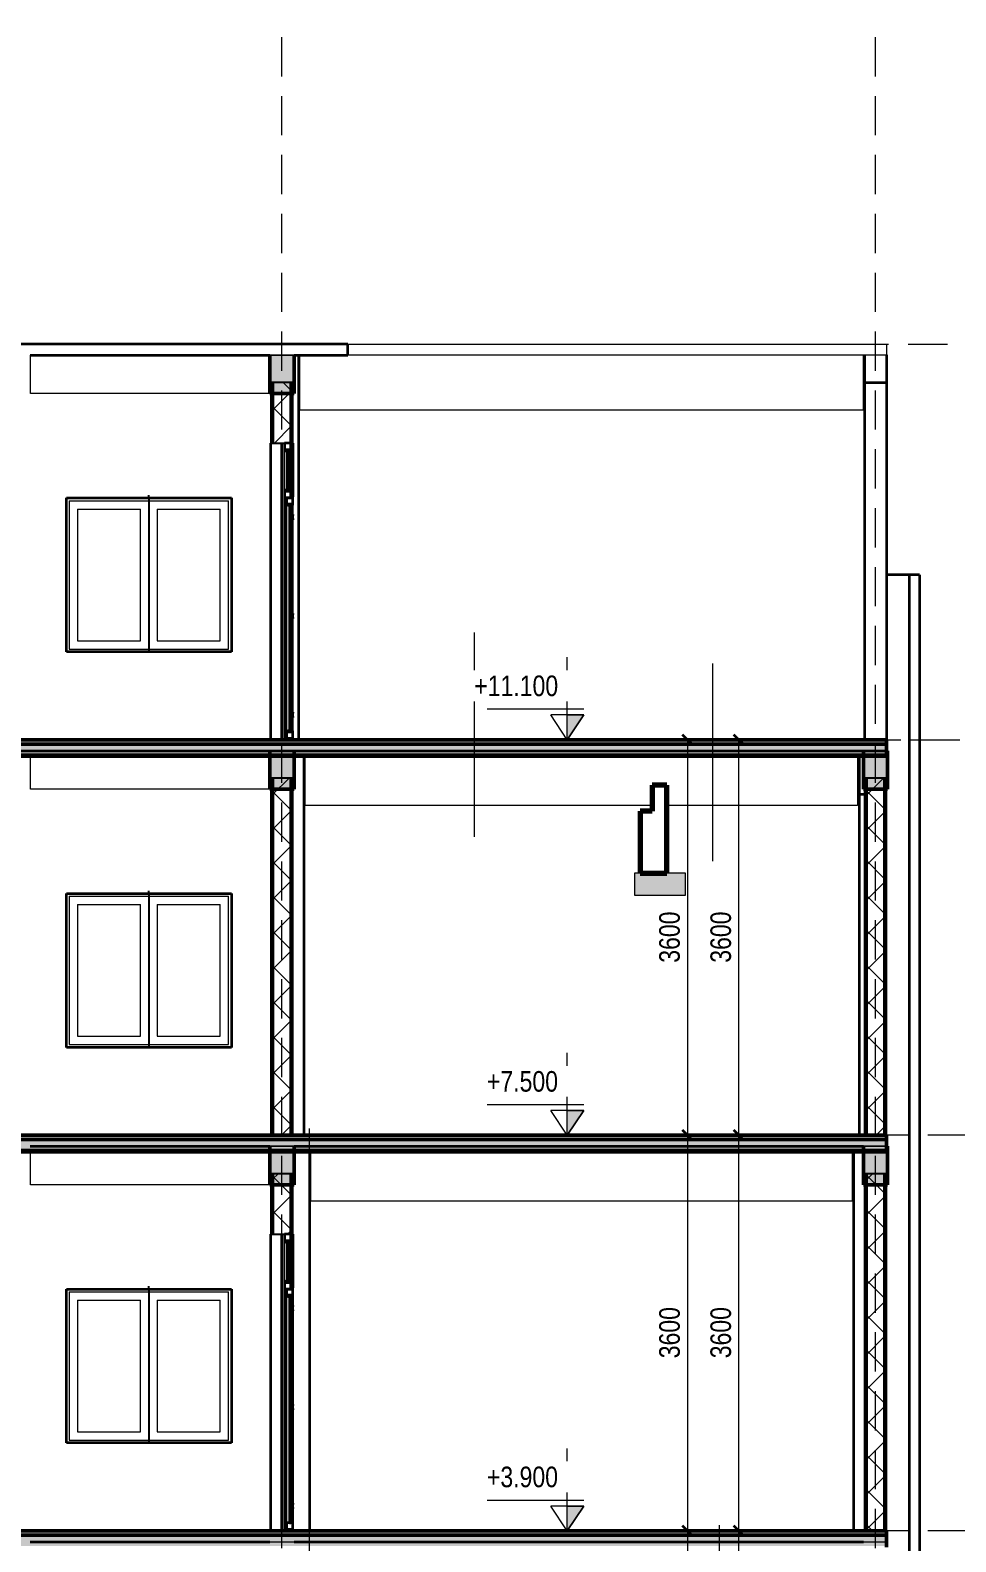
# Model space of a CAD drawing. Header units: millimetres. Extents: x -16132 to 16883, y -3748 to 17557.
# Drawn here: x -7690 to 730, y 3800 to 17557 of the extents above; entities that cross this region are included whole.
import ezdxf

# ---------------------------------------------------------------- set-up
doc = ezdxf.new("R2010")
doc.units = ezdxf.units.MM
doc.linetypes.add('Hidden', pattern=[535.78125, 357.1875, -178.59375])
for name, color, linetype, lineweight in [('A-ANNO-DIMS', 211, 'Continuous', 9), ('A-ANNO-DIMS-75', 211, 'Continuous', 9), ('A-DETL', 90, 'Continuous', 18), ('A-DETL-GENF', 92, 'Continuous', 18), ('A-DETL-WIDE', 214, 'Continuous', 70), ('A-DOOR', 31, 'Continuous', 25), ('A-FLOR', 192, 'Continuous', 18), ('A-FLOR-LEVL', 51, 'Continuous', 9), ('A-FLOR-MCUT', 51, 'Continuous', 50), ('A-FLOR-PATT', 8, 'Continuous', 50), ('A-GLAZ', 151, 'Continuous', 25), ('A-WALL', 113, 'Continuous', 35), ('A-WALL-PATT', 111, 'Continuous', 25), ('S-BEAM', 12, 'Continuous', 18), ('S-COLS', 52, 'Continuous', 35), ('S-FNDN', 32, 'Continuous', 18), ('S-GRID', 1, 'Continuous', 9)]:
    doc.layers.add(name, color=color, linetype=linetype, lineweight=lineweight)
doc.styles.add('Arial', font='arial.ttf', dxfattribs={"width": 0.8, "height": 187.5})
doc.dimstyles.new('kt_nam', dxfattribs={"dimscale": 304.8, "dimtxt": 191.298637, "dimasz": 0.295276, "dimexe": 0.492126, "dimexo": 0.0625, "dimgap": 0.049213, "dimtad": 1, "dimdec": 0, "dimzin": 0, "dimdsep": 46, "dimtxsty": 'Arial', "dimblk1": 'OBLIQUE', "dimblk2": 'OBLIQUE', "dimsah": 1, "dimcen": 0.09, "dimdle": 0.246063, "dimazin": 0, "dimtfac": 1, "dimtdec": 4, "dimtix": 1, "dimtmove": 0, "dimatfit": 3, "dimfxl": 1.968504, "dimfxlon": 1, "dimtvp": 1, "dimtfill": 1, "dimtolj": 1, "dimtzin": 0, "dimarcsym": 2})
pattern_1 = [(0, (-5629.864, 6000.71), (304.8, 76.2), [25.146, -203.454, 25.146, -203.454, -1219.2]), (0, (-5629.864, 6000.71), (304.8, 76.2), [-457.2, 25.146, -432.054, 25.146, -203.454, -533.4]), (0, (-5629.864, 6000.71), (304.8, 76.2), [-1143, 25.146, -127.254, 25.146, -355.854]), (120, (-5515.564, 6038.81), (-218.39114, 225.86454), [25.146, -203.454, 25.146, -203.454, -1219.2]), (120, (-5515.564, 6038.81), (-218.39114, 225.86454), [-457.2, 25.146, -432.054, 25.146, -203.454, -533.4]), (120, (-5515.564, 6038.81), (-218.39114, 225.86454), [-1143, 25.146, -127.254, 25.146, -355.854]), (240, (-5477.464, 6191.21), (-86.40886, -302.06454), [25.146, -203.454, 25.146, -203.454, -1219.2]), (240, (-5477.464, 6191.21), (-86.40886, -302.06454), [-457.2, 25.146, -432.054, 25.146, -203.454, -533.4]), (240, (-5477.464, 6191.21), (-86.40886, -302.06454), [-1143, 25.146, -127.254, 25.146, -355.854])]
pattern_2 = [(45, (-5629.86, 6000.7), (-159.099, 159.099), []), (135, (-5629.86, 6000.7), (-159.099, -159.099), [])]

# ---------------------------------------------------------------- blocks, each defined once
blk = doc.blocks.new('CỬA 1 CÁNH EROWINDOW_có ô chết_ - D4_1000x2200-2368989-MẶT CẮT 3-3')
at = {"layer": 'A-DOOR', "lineweight": 35}
for p, q in [((-5378, 6600), (-5378, 6539)), ((-5320, 6600), (-5378, 6600)), ((-5352, 6539), (-5378, 6539)), ((-5378, 6539), (-5352, 6519)), ((-5378, 6539), (-5320, 6539)), ((-5352, 6519), (-5352, 6539)), ((-5340, 6539), (-5352, 6539)), ((-5352, 6539), (-5352, 6161)), ((-5320, 6539), (-5340, 6539)), ((-5340, 6539), (-5340, 6519)), ((-5340, 6161), (-5340, 6539)), ((-5340, 6519), (-5330, 6519)), ((-5330, 6519), (-5320, 6529)), ((-5320, 6539), (-5320, 6600)), ((-5320, 6529), (-5320, 6539)), ((-5352, 6181), (-5378, 6161)), ((-5378, 6161), (-5352, 6161)), ((-5378, 6161), (-5378, 6100)), ((-5320, 6161), (-5378, 6161)), ((-5358, 6100), (-5378, 6100)), ((-5378, 6100), (-5366, 6080)), ((-5378, 6100), (-5320, 6100)), ((-5366, 6080), (-5358, 6080)), ((-5358, 6080), (-5358, 6100)), ((-5358, 6100), (-5358, 6044)), ((-5300, 6100), (-5358, 6100)), ((-5352, 6161), (-5352, 6181)), ((-5352, 6161), (-5340, 6161)), ((-5330, 6181), (-5340, 6181)), ((-5340, 6181), (-5340, 6161)), ((-5340, 6161), (-5320, 6161)), ((-5320, 6171), (-5330, 6181)), ((-5320, 6161), (-5320, 6171)), ((-5320, 6100), (-5320, 6161)), ((-5310, 6120), (-5320, 6120)), ((-5320, 6120), (-5320, 6100)), ((-5320, 6100), (-5300, 6100)), ((-5300, 6110), (-5310, 6120)), ((-5300, 6100), (-5300, 6110)), ((-5300, 6044), (-5300, 6100)), ((-5332, 6044), (-5358, 6044)), ((-5358, 6044), (-5332, 6024)), ((-5358, 6044), (-5300, 6044)), ((-5332, 6024), (-5332, 6044)), ((-5320, 6044), (-5332, 6044)), ((-5332, 6044), (-5332, 3971)), ((-5320, 6044), (-5320, 6024)), ((-5300, 6044), (-5320, 6044)), ((-5320, 3971), (-5320, 6044)), ((-5320, 6024), (-5310, 6024)), ((-5310, 6024), (-5300, 6034)), ((-5300, 6034), (-5300, 6044)), ((-5358, 3971), (-5358, 3915)), ((-5300, 3971), (-5358, 3971)), ((-5358, 3915), (-5300, 3915)), ((-5332, 3971), (-5320, 3971)), ((-5300, 3915), (-5300, 3971))]:
    blk.add_line(p, q, dxfattribs=at)
at = {"layer": 'A-DOOR'}
for p, q in [((-5378, 6161), (-5378, 6539)), ((-5378, 6161), (-5378, 6539)), ((-5330, 6181), (-5330, 6519)), ((-5320, 6171), (-5320, 6529)), ((-5378, 3900), (-5378, 6100)), ((-5378, 3900), (-5378, 6100)), ((-5366, 3900), (-5366, 6080)), ((-5358, 3971), (-5358, 6044)), ((-5358, 3971), (-5358, 6044)), ((-5310, 3971), (-5310, 6024)), ((-5300, 6034), (-5300, 3971)), ((-5297, 5950), (-5300, 5950)), ((-5297, 5950), (-5300, 5950)), ((-5297, 5950), (-5297, 5940)), ((-5297, 5912), (-5297, 5940)), ((-5300, 5902), (-5297, 5902)), ((-5300, 5902), (-5297, 5902)), ((-5297, 5912), (-5297, 5902)), ((-5297, 5050), (-5300, 5050)), ((-5297, 5050), (-5300, 5050)), ((-5300, 5002), (-5297, 5002)), ((-5300, 5002), (-5297, 5002)), ((-5297, 5050), (-5297, 5040)), ((-5297, 5012), (-5297, 5040)), ((-5297, 5012), (-5297, 5002)), ((-5297, 4150), (-5300, 4150)), ((-5297, 4150), (-5300, 4150)), ((-5297, 4150), (-5297, 4140)), ((-5297, 4112), (-5297, 4140)), ((-5300, 4102), (-5297, 4102)), ((-5300, 4102), (-5297, 4102)), ((-5297, 4112), (-5297, 4102)), ((-5358, 3915), (-5358, 3900)), ((-5320, 3915), (-5320, 3900))]:
    blk.add_line(p, q, dxfattribs=at)
blk = doc.blocks.new('CỬA 2 CÁNH EROWINDOW_có ô chết_ - D2_1400x2200-V19-MẶT CẮT 3-3')
at = {"layer": 'A-DOOR', "lineweight": 35}
for p, q in [((-5378, 13800), (-5378, 13739)), ((-5320, 13800), (-5378, 13800)), ((-5320, 13739), (-5320, 13800)), ((-5352, 13739), (-5378, 13739)), ((-5378, 13739), (-5352, 13719)), ((-5378, 13739), (-5320, 13739)), ((-5352, 13719), (-5352, 13739)), ((-5340, 13739), (-5352, 13739)), ((-5352, 13739), (-5352, 13361)), ((-5320, 13739), (-5340, 13739)), ((-5340, 13739), (-5340, 13719)), ((-5340, 13361), (-5340, 13739)), ((-5340, 13719), (-5330, 13719)), ((-5330, 13719), (-5320, 13729)), ((-5320, 13729), (-5320, 13739)), ((-5352, 13381), (-5378, 13361)), ((-5378, 13361), (-5352, 13361)), ((-5378, 13361), (-5378, 13300)), ((-5320, 13361), (-5378, 13361)), ((-5352, 13361), (-5352, 13381)), ((-5352, 13361), (-5340, 13361)), ((-5330, 13381), (-5340, 13381)), ((-5340, 13381), (-5340, 13361)), ((-5340, 13361), (-5320, 13361)), ((-5320, 13371), (-5330, 13381)), ((-5320, 13361), (-5320, 13371)), ((-5320, 13300), (-5320, 13361)), ((-5358, 13300), (-5378, 13300)), ((-5378, 13300), (-5366, 13280)), ((-5378, 13300), (-5320, 13300)), ((-5366, 13280), (-5358, 13280)), ((-5358, 13280), (-5358, 13300)), ((-5358, 13300), (-5358, 13244)), ((-5300, 13300), (-5358, 13300)), ((-5332, 13244), (-5358, 13244)), ((-5358, 13244), (-5332, 13224)), ((-5358, 13244), (-5300, 13244)), ((-5332, 13224), (-5332, 13244)), ((-5320, 13244), (-5332, 13244)), ((-5332, 13244), (-5332, 11171)), ((-5310, 13320), (-5320, 13320)), ((-5320, 13320), (-5320, 13300)), ((-5320, 13300), (-5300, 13300)), ((-5300, 13244), (-5320, 13244)), ((-5320, 13244), (-5320, 13224)), ((-5320, 11171), (-5320, 13244)), ((-5320, 13224), (-5310, 13224)), ((-5300, 13310), (-5310, 13320)), ((-5310, 13224), (-5300, 13234)), ((-5300, 13300), (-5300, 13310)), ((-5300, 13244), (-5300, 13300)), ((-5300, 13234), (-5300, 13244)), ((-5332, 11191), (-5358, 11171)), ((-5358, 11171), (-5332, 11171)), ((-5358, 11171), (-5358, 11115)), ((-5300, 11171), (-5358, 11171)), ((-5332, 11171), (-5332, 11191)), ((-5332, 11171), (-5320, 11171)), ((-5310, 11191), (-5320, 11191)), ((-5320, 11191), (-5320, 11171)), ((-5320, 11171), (-5300, 11171)), ((-5300, 11181), (-5310, 11191)), ((-5300, 11171), (-5300, 11181)), ((-5300, 11115), (-5300, 11171)), ((-5358, 11115), (-5300, 11115))]:
    blk.add_line(p, q, dxfattribs=at)
at = {"layer": 'A-DOOR'}
for p, q in [((-5378, 13361), (-5378, 13739)), ((-5378, 13361), (-5378, 13739)), ((-5330, 13381), (-5330, 13719)), ((-5320, 13371), (-5320, 13729)), ((-5378, 11100), (-5378, 13300)), ((-5378, 11100), (-5378, 13300)), ((-5366, 11100), (-5366, 13280)), ((-5358, 11171), (-5358, 13244)), ((-5358, 11171), (-5358, 13244)), ((-5310, 11191), (-5310, 13224)), ((-5300, 11181), (-5300, 13234)), ((-5297, 13150), (-5300, 13150)), ((-5297, 13150), (-5300, 13150)), ((-5300, 13102), (-5297, 13102)), ((-5300, 13102), (-5297, 13102)), ((-5297, 13150), (-5297, 13140)), ((-5297, 13112), (-5297, 13140)), ((-5297, 13112), (-5297, 13102)), ((-5297, 12250), (-5300, 12250)), ((-5297, 12250), (-5300, 12250)), ((-5297, 12250), (-5297, 12240)), ((-5300, 12202), (-5297, 12202)), ((-5300, 12202), (-5297, 12202)), ((-5297, 12212), (-5297, 12240)), ((-5297, 12212), (-5297, 12202)), ((-5297, 11350), (-5300, 11350)), ((-5297, 11350), (-5300, 11350)), ((-5300, 11302), (-5297, 11302)), ((-5300, 11302), (-5297, 11302)), ((-5297, 11350), (-5297, 11340)), ((-5297, 11312), (-5297, 11340)), ((-5297, 11312), (-5297, 11302)), ((-5358, 11100), (-5358, 11115)), ((-5320, 11115), (-5320, 11100))]:
    blk.add_line(p, q, dxfattribs=at)
blk = doc.blocks.new('M_Concrete-Rectangular-Column - COT220X300-2391836-MẶT CẮT 3-3')
at = {"layer": 'S-COLS'}
blk.add_line((-200, 7350), (-200, 3900), dxfattribs=at)
blk = doc.blocks.new('M_Concrete-Rectangular-Column - COT200X250-2391837-MẶT CẮT 3-3')
at = {"layer": 'S-COLS'}
blk.add_line((-150, 10950), (-150, 7500), dxfattribs=at)
blk = doc.blocks.new('M_Concrete-Rectangular-Column - COT200X200-2391835-MẶT CẮT 3-3')
at = {"layer": 'S-COLS'}
for p, q in [((-100, 14600), (-100, 11100)), ((100, 14600), (100, 11100))]:
    blk.add_line(p, q, dxfattribs=at)
blk = doc.blocks.new('M_Concrete-Rectangular-Column - COT250X350-2391838-MẶT CẮT 3-3')
at = {"layer": 'S-COLS'}
blk.add_line((-5150, 7350), (-5150, 3900), dxfattribs=at)
blk = doc.blocks.new('M_Concrete-Rectangular-Column - COT220X300-2391839-MẶT CẮT 3-3')
at = {"layer": 'S-COLS'}
blk.add_line((-5200, 10950), (-5200, 7500), dxfattribs=at)
blk = doc.blocks.new('M_Concrete-Rectangular-Column - COT200X250-2391840-MẶT CẮT 3-3')
at = {"layer": 'S-COLS'}
blk.add_line((-5250, 14600), (-5250, 11100), dxfattribs=at)
blk = doc.blocks.new('CUA SO 2 CANH NHOM KINH O O THOANG - K4-2413349-MẶT CẮT 3-3')
at = {"layer": 'A-GLAZ', "lineweight": 18}
for p, q in [((-7335, 6075), (-7335, 4725)), ((-7335, 6075), (-5885, 6075)), ((-6610, 4725), (-6610, 6075)), ((-6610, 6075), (-6610, 4725)), ((-5885, 4725), (-5885, 6075)), ((-7259, 5999), (-7259, 4801)), ((-7259, 5999), (-6686, 5999)), ((-6686, 4801), (-6686, 5999)), ((-6534, 5999), (-6534, 4801)), ((-6534, 5999), (-5961, 5999)), ((-5961, 4801), (-5961, 5999)), ((-7335, 4725), (-5885, 4725)), ((-7259, 4801), (-6686, 4801)), ((-6534, 4801), (-5961, 4801))]:
    blk.add_line(p, q, dxfattribs=at)
at = {"layer": 'A-GLAZ'}
for q in [(-6610, 6125), (-6610, 4700)]:
    blk.add_line((-6610, 6100), q, dxfattribs=at)
blk = doc.blocks.new('Level - 000_-1742766-MẶT CẮT 3-3')
at = {"layer": 'A-FLOR-LEVL'}
blk.add_hatch(color=256, dxfattribs=at).paths.add_polyline_path([(15834, 4125), (15834, 3900), (15684, 4125)])
for p, q in [((15834, 3900), (15834, 4650)), ((15684, 4177), (16563, 4177)), ((15834, 3900), (15684, 4125)), ((15684, 4125), (15984, 4125)), ((15834, 4125), (15684, 4125)), ((15684, 4125), (15834, 3900)), ((15834, 3900), (15984, 4125)), ((15834, 3900), (15834, 4125)), ((15684, 3900), (15984, 3900))]:
    blk.add_line(p, q, dxfattribs=at)
blk = doc.blocks.new('DIMBLOCK2-MẶT CẮT 3-3')
at = {"layer": 'A-ANNO-DIMS-75'}
for p, q in [((-1244, 3900), (-1844, 3900)), ((-1244, 0), (-1244, 3900)), ((-1244, 3900), (-1094, 3900)), ((-1244, 0), (-1844, 0)), ((-1244, 0), (-1094, 0))]:
    blk.add_line(p, q, dxfattribs=at)
at = {"layer": 'A-ANNO-DIMS-75', "lineweight": 35}
for p, q in [((-1244, 3900), (-1289, 3945)), ((-1244, 3900), (-1199, 3855)), ((-1244, 0), (-1289, 45)), ((-1244, 0), (-1199, -45))]:
    blk.add_line(p, q, dxfattribs=at)
at = {"layer": 'A-ANNO-DIMS-75', "color": 0, "insert": (-1502, 1720), "char_height": 187.5, "width": 550.94, "attachment_point": 1, "rotation": 90, "line_spacing_factor": 0.941778, "style": 'Arial', "bg_fill": 3, "box_fill_scale": 1.25, "bg_fill_color": 256, "bg_fill_true_color": 13158600, "bg_fill_transparency": 0}
blk.add_mtext('3900', dxfattribs=at)
blk = doc.blocks.new('_Oblique')
at = {"color": 0, "linetype": 'ByBlock', "lineweight": -2}
blk.add_line((-0.5, -0.5), (0.5, 0.5), dxfattribs=at)
blk = doc.blocks.new('DIMBLOCK3-MẶT CẮT 3-3')
at = {"layer": 'A-ANNO-DIMS-75'}
for p, q in [((-1244, 7500), (-1844, 7500)), ((-1244, 3900), (-1244, 7500)), ((-1244, 7500), (-1094, 7500)), ((-1244, 3900), (-1844, 3900)), ((-1244, 3900), (-1094, 3900))]:
    blk.add_line(p, q, dxfattribs=at)
at = {"layer": 'A-ANNO-DIMS-75', "lineweight": 35}
for p, q in [((-1244, 7500), (-1289, 7545)), ((-1244, 7500), (-1199, 7455)), ((-1244, 3900), (-1289, 3945)), ((-1244, 3900), (-1199, 3855))]:
    blk.add_line(p, q, dxfattribs=at)
at = {"layer": 'A-ANNO-DIMS-75', "color": 0, "insert": (-1502, 5470), "char_height": 187.5, "width": 550.94, "attachment_point": 1, "rotation": 90, "line_spacing_factor": 0.941778, "style": 'Arial', "bg_fill": 3, "box_fill_scale": 1.25, "bg_fill_color": 256, "bg_fill_true_color": 13158600, "bg_fill_transparency": 0}
blk.add_mtext('3600', dxfattribs=at)
blk = doc.blocks.new('DIMBLOCK4-MẶT CẮT 3-3')
at = {"layer": 'A-ANNO-DIMS-75', "lineweight": 35}
for p, q in [((-1244, 11100), (-1289, 11145)), ((-1244, 11100), (-1199, 11055)), ((-1244, 7500), (-1289, 7545)), ((-1244, 7500), (-1199, 7455))]:
    blk.add_line(p, q, dxfattribs=at)
at = {"layer": 'A-ANNO-DIMS-75'}
for p, q in [((-1244, 11100), (-1844, 11100)), ((-1244, 7500), (-1244, 11100)), ((-1244, 11100), (-1094, 11100)), ((-1244, 7500), (-1844, 7500)), ((-1244, 7500), (-1094, 7500))]:
    blk.add_line(p, q, dxfattribs=at)
at = {"layer": 'A-ANNO-DIMS-75', "color": 0, "insert": (-1502, 9070), "char_height": 187.5, "width": 550.94, "attachment_point": 1, "rotation": 90, "line_spacing_factor": 0.941778, "style": 'Arial', "bg_fill": 3, "box_fill_scale": 1.25, "bg_fill_color": 256, "bg_fill_true_color": 13158600, "bg_fill_transparency": 0}
blk.add_mtext('3600', dxfattribs=at)
blk = doc.blocks.new('DIMBLOCK5-MẶT CẮT 3-3')
at = {"layer": 'A-ANNO-DIMS-75', "lineweight": 35}
for p, q in [((-1710, 11100), (-1755, 11145)), ((-1710, 11100), (-1665, 11055)), ((-1710, 7500), (-1755, 7545)), ((-1710, 7500), (-1665, 7455))]:
    blk.add_line(p, q, dxfattribs=at)
at = {"layer": 'A-ANNO-DIMS-75'}
for p, q in [((-1710, 11100), (-1860, 11100)), ((-1710, 11100), (-1710, 7500)), ((-1710, 11100), (-1110, 11100)), ((-1710, 7500), (-1860, 7500)), ((-1710, 7500), (-1110, 7500))]:
    blk.add_line(p, q, dxfattribs=at)
at = {"layer": 'A-ANNO-DIMS-75', "color": 0, "insert": (-1968, 9070), "char_height": 187.5, "width": 550.94, "attachment_point": 1, "rotation": 90, "line_spacing_factor": 0.941778, "style": 'Arial', "bg_fill": 3, "box_fill_scale": 1.25, "bg_fill_color": 256, "bg_fill_true_color": 13158600, "bg_fill_transparency": 0}
blk.add_mtext('3600', dxfattribs=at)
blk = doc.blocks.new('DIMBLOCK6-MẶT CẮT 3-3')
at = {"layer": 'A-ANNO-DIMS-75'}
for p, q in [((-1710, 7500), (-1860, 7500)), ((-1710, 7500), (-1710, 3900)), ((-1710, 7500), (-1110, 7500)), ((-1710, 3900), (-1860, 3900)), ((-1710, 3900), (-1110, 3900))]:
    blk.add_line(p, q, dxfattribs=at)
at = {"layer": 'A-ANNO-DIMS-75', "lineweight": 35}
for p, q in [((-1710, 7500), (-1755, 7545)), ((-1710, 7500), (-1665, 7455)), ((-1710, 3900), (-1755, 3945)), ((-1710, 3900), (-1665, 3855))]:
    blk.add_line(p, q, dxfattribs=at)
at = {"layer": 'A-ANNO-DIMS-75', "color": 0, "insert": (-1968, 5470), "char_height": 187.5, "width": 550.94, "attachment_point": 1, "rotation": 90, "line_spacing_factor": 0.941778, "style": 'Arial', "bg_fill": 3, "box_fill_scale": 1.25, "bg_fill_color": 256, "bg_fill_true_color": 13158600, "bg_fill_transparency": 0}
blk.add_mtext('3600', dxfattribs=at)
blk = doc.blocks.new('DIMBLOCK7-MẶT CẮT 3-3')
at = {"layer": 'A-ANNO-DIMS-75'}
for p, q in [((-1710, 3900), (-1860, 3900)), ((-1710, 3900), (-1710, -75)), ((-1710, 3900), (-1110, 3900)), ((-1710, 0), (-1860, 0)), ((-1710, 0), (-1110, 0))]:
    blk.add_line(p, q, dxfattribs=at)
at = {"layer": 'A-ANNO-DIMS-75', "lineweight": 35}
for p, q in [((-1710, 3900), (-1755, 3945)), ((-1710, 3900), (-1665, 3855)), ((-1710, 0), (-1755, 45)), ((-1710, 0), (-1665, -45))]:
    blk.add_line(p, q, dxfattribs=at)
at = {"layer": 'A-ANNO-DIMS-75', "color": 0, "insert": (-1968, 1720), "char_height": 187.5, "width": 550.94, "attachment_point": 1, "rotation": 90, "line_spacing_factor": 0.941778, "style": 'Arial', "bg_fill": 3, "box_fill_scale": 1.25, "bg_fill_color": 256, "bg_fill_true_color": 13158600, "bg_fill_transparency": 0}
blk.add_mtext('3900', dxfattribs=at)

msp = doc.modelspace()

# ---------------------------------------------------------------- hatches: boundary and pattern name
at = {"layer": 'A-DETL-GENF'}
msp.add_hatch(color=7, dxfattribs=at).paths.add_polyline_path([(-1863.7, 9685), (-1727.8, 9685), (-1727.8, 9885), (-2192.8, 9885), (-2192.8, 9685), (-1897.1, 9685)])
at = {"layer": 'A-FLOR-PATT'}
for points in [[(100.4, 11060), (100.4, 11100), (-15000, 11100), (-15000, 11060), (-62.7, 11060)], [(-15000, 10960), (100.4, 10960), (100.4, 11060), (-15000, 11060)], [(-226.4, 7460), (100.4, 7460), (100.4, 7500), (-15000, 7500), (-15000, 7460), (-553.9, 7460)], [(-10459.7, 7360), (100.4, 7360), (100.4, 7460), (-15000, 7460), (-15000, 7360), (-10541.6, 7360)], [(-62.7, 3860), (100.4, 3860), (100.4, 3900), (-15000, 3900), (-15000, 3860), (-226.4, 3860)], [(-10296, 3760), (100.4, 3760), (100.4, 3860), (-15000, 3860), (-15000, 3760), (-10377.8, 3760)]]:
    msp.add_hatch(color=256, dxfattribs=at).paths.add_polyline_path(points)
at = {"layer": 'A-FLOR-PATT', "lineweight": 18}
for points in [[(100.4, 10950), (100.4, 10960), (-15000, 10960), (-15000, 10950), (-62.7, 10950)], [(100.4, 7350), (100.4, 7360), (-15000, 7360), (-15000, 7350), (-62.7, 7350)]]:
    msp.add_hatch(color=256, dxfattribs=at).paths.add_polyline_path(points)
at = {"layer": 'A-WALL-PATT', "lineweight": 18}
h = msp.add_hatch(dxfattribs=at)
h.set_pattern_fill('FP_1', color=256, style=0, pattern_type=2)
h.set_pattern_definition(pattern_1)
h.paths.add_polyline_path([(-5500, 13800), (-5485, 13800), (-5485, 14350), (-5500, 14350), (-5500, 14050.3)])
h = msp.add_hatch(dxfattribs=at)
h.set_pattern_fill('FP_2', color=256, style=0, pattern_type=2)
h.set_pattern_definition(pattern_2)
h.paths.add_polyline_path([(-5485, 13800), (-5315, 13800), (-5315, 14350), (-5485, 14350), (-5485, 14050.3)])
h = msp.add_hatch(dxfattribs=at)
h.set_pattern_fill('FP_1', color=256, style=0, pattern_type=2)
h.set_pattern_definition(pattern_1)
h.paths.add_polyline_path([(-5315, 13800), (-5300, 13800), (-5300, 14350), (-5315, 14350), (-5315, 14050.3)])
h = msp.add_hatch(dxfattribs=at)
h.set_pattern_fill('FP_1', color=256, style=0, pattern_type=2)
h.set_pattern_definition(pattern_1)
h.paths.add_polyline_path([(-5485, 7500), (-5485, 10750), (-5500, 10750), (-5500, 7500)])
h = msp.add_hatch(dxfattribs=at)
h.set_pattern_fill('FP_2', color=256, style=0, pattern_type=2)
h.set_pattern_definition(pattern_2)
h.paths.add_polyline_path([(-5465.9, 7500), (-5315, 7500), (-5315, 10750), (-5485, 10750), (-5485, 7500)])
h = msp.add_hatch(dxfattribs=at)
h.set_pattern_fill('FP_1', color=256, style=0, pattern_type=2)
h.set_pattern_definition(pattern_1)
h.paths.add_polyline_path([(-5315, 7500), (-5300, 7500), (-5300, 10750), (-5315, 10750), (-5315, 7564.4)])
h = msp.add_hatch(dxfattribs=at)
h.set_pattern_fill('FP_1', color=256, style=0, pattern_type=2)
h.set_pattern_definition(pattern_1)
h.paths.add_polyline_path([(-85, 7500), (-85, 10750), (-100, 10750), (-100, 7500)])
h = msp.add_hatch(dxfattribs=at)
h.set_pattern_fill('FP_2', color=256, style=0, pattern_type=2)
h.set_pattern_definition(pattern_2)
h.paths.add_polyline_path([(-85, 7500), (85, 7500), (85, 10750), (-85, 10750), (-85, 7696.8)])
h = msp.add_hatch(dxfattribs=at)
h.set_pattern_fill('FP_1', color=256, style=0, pattern_type=2)
h.set_pattern_definition(pattern_1)
h.paths.add_polyline_path([(100, 7500), (100, 10750), (85, 10750), (85, 7500)])
h = msp.add_hatch(dxfattribs=at)
h.set_pattern_fill('FP_1', color=256, style=0, pattern_type=2)
h.set_pattern_definition(pattern_1)
h.paths.add_polyline_path([(-5500, 6600), (-5485, 6600), (-5485, 7150), (-5500, 7150), (-5500, 6637.9)])
h = msp.add_hatch(dxfattribs=at)
h.set_pattern_fill('FP_2', color=256, style=0, pattern_type=2)
h.set_pattern_definition(pattern_2)
h.paths.add_polyline_path([(-5315, 6600), (-5315, 7150), (-5485, 7150), (-5485, 6600), (-5384, 6600)])
h = msp.add_hatch(dxfattribs=at)
h.set_pattern_fill('FP_1', color=256, style=0, pattern_type=2)
h.set_pattern_definition(pattern_1)
h.paths.add_polyline_path([(-5302.1, 6600), (-5300, 6600), (-5300, 7150), (-5315, 7150), (-5315, 6600)])
h = msp.add_hatch(dxfattribs=at)
h.set_pattern_fill('FP_1', color=256, style=0, pattern_type=2)
h.set_pattern_definition(pattern_1)
h.paths.add_polyline_path([(-85, 3900), (-85, 7150), (-100, 7150), (-100, 3900)])
h = msp.add_hatch(dxfattribs=at)
h.set_pattern_fill('FP_2', color=256, style=0, pattern_type=2)
h.set_pattern_definition(pattern_2)
h.paths.add_polyline_path([(85, 3900), (85, 7150), (-85, 7150), (-85, 3900), (-62.7, 3900)])
h = msp.add_hatch(dxfattribs=at)
h.set_pattern_fill('FP_1', color=256, style=0, pattern_type=2)
h.set_pattern_definition(pattern_1)
h.paths.add_polyline_path([(100, 3900), (100, 7150), (85, 7150), (85, 3900)])
at = {"layer": 'S-BEAM'}
for points in [[(-5510, 14250), (-5290, 14250), (-5290, 14600), (-5510, 14600), (-5510, 14579.7)], [(-5290, 10650), (-5290, 11000), (-5510, 11000), (-5510, 10650), (-5465.9, 10650)], [(-110, 10650), (110, 10650), (110, 11000), (-110, 11000), (-110, 10873.5)], [(-5510, 7050), (-5290, 7050), (-5290, 7400), (-5510, 7400), (-5510, 7167.3)], [(-62.7, 7050), (110, 7050), (110, 7400), (-110, 7400), (-110, 7050)]]:
    msp.add_hatch(color=256, dxfattribs=at).paths.add_polyline_path(points)

# ---------------------------------------------------------------- linework, layer by layer
at = {"layer": 'A-DETL'}
for p, q in [((-3651.4, 12076.6), (-3651.4, 10216.6)), ((-1483.9, 11793), (-1483.9, 9993)), ((-2142.1, 9885), (-2192.8, 9885)), ((-2192.8, 9885), (-2192.8, 9685)), ((-1727.8, 9885), (-1897.1, 9885)), ((-1727.8, 9685), (-1727.8, 9885)), ((-2192.8, 9685), (-1727.8, 9685)), ((-5151.4, 7560), (-5151.4, 6560)), ((-5151.4, 3951.1), (-5151.4, 2896.2)), ((-1422.3, 3951.1), (-1422.3, 2896.2))]:
    msp.add_line(p, q, dxfattribs=at)
at = {"layer": 'A-DETL-WIDE'}
for p, q in [((-1897.1, 10685), (-2032.1, 10685)), ((-2032.1, 10685), (-2032.1, 10450)), ((-1897.1, 9885), (-1897.1, 10685)), ((-2032.1, 10450), (-2142.1, 10450)), ((-2142.1, 10450), (-2142.1, 9885)), ((-2142.1, 9885), (-1897.1, 9885))]:
    msp.add_line(p, q, dxfattribs=at)
at = {"layer": 'A-FLOR', "color": 250, "lineweight": 50}
for p, q in [((100.4, 11100), (-15000, 11100)), ((100.4, 10950), (100.4, 11100)), ((-15000, 10950), (100.4, 10950)), ((100.4, 7500), (-15000, 7500)), ((100.4, 7350), (100.4, 7500)), ((-15000, 7350), (100.4, 7350)), ((100.4, 3900), (-15000, 3900)), ((100.4, 3750), (100.4, 3900))]:
    msp.add_line(p, q, dxfattribs=at)
at = {"layer": 'A-FLOR'}
msp.add_line((-5187.3, 10870), (-5200, 10870), dxfattribs=at)
at = {"layer": 'A-FLOR-LEVL', "linetype": 'Hidden'}
for p, q in [((-15240, 14700), (6604.5, 14700)), ((15834.3, 3900), (-2804.9, 3900))]:
    msp.add_line(p, q, dxfattribs=at)
at = {"layer": 'A-FLOR-MCUT'}
for p, q in [((100.4, 11060), (-15000, 11060)), ((100.4, 10960), (-15000, 10960)), ((100.4, 7460), (-15000, 7460)), ((100.4, 7360), (-15000, 7360)), ((100.4, 3860), (-15000, 3860))]:
    msp.add_line(p, q, dxfattribs=at)
at = {"layer": 'A-WALL'}
for p, q in [((-7687.3, 14350), (-7690, 14350)), ((-5510, 14350), (-5512.7, 14350)), ((-100, 14200), (-100, 14350)), ((-100, 14350), (100, 14350)), ((100, 14350), (100, 11100)), ((-5237.3, 14200), (-5250, 14200)), ((-100, 14200), (-112.7, 14200)), ((-5500, 11100), (-5500, 13800)), ((-5400, 11100), (-5400, 13800)), ((-5300, 13800), (-5300, 13310)), ((-7360, 11900), (-7360, 13300)), ((-7360, 13300), (-5860, 13300)), ((-5860, 13300), (-5860, 11900)), ((400, 12600), (100, 12600)), ((306, 12600), (306, 0)), ((400, 12600), (400, 0)), ((-5860, 11900), (-7360, 11900)), ((-5300, 11115), (-5300, 11100)), ((-7687.3, 10750), (-7690, 10750)), ((-5510, 10750), (-5512.7, 10750)), ((-5187.3, 10750), (-5200, 10750)), ((-5187.3, 10600), (-5200, 10600)), ((-100, 10600), (-162.7, 10600)), ((-7360, 8300), (-7360, 9700)), ((-7360, 9700), (-5860, 9700)), ((-5860, 9700), (-5860, 8300)), ((-5860, 8300), (-7360, 8300)), ((-7687.3, 7150), (-7690, 7150)), ((-5510, 7150), (-5512.7, 7150)), ((-5137.3, 7150), (-5150, 7150)), ((-5137.3, 7000), (-5150, 7000)), ((-200, 7000), (-212.7, 7000)), ((-5500, 3900), (-5500, 6600)), ((-5400, 3900), (-5400, 6600)), ((-5300, 6600), (-5300, 6110)), ((-7360, 4700), (-7360, 6100)), ((-7360, 6100), (-5860, 6100)), ((-5860, 6100), (-5860, 4700)), ((-5860, 4700), (-7360, 4700)), ((-5300, 3915), (-5300, 3900))]:
    msp.add_line(p, q, dxfattribs=at)
at = {"layer": 'A-WALL', "lineweight": 25}
for p, q in [((-5300, 14350), (-5500, 14350)), ((-5500, 14350), (-5500, 13800)), ((-5300, 13800), (-5300, 14350)), ((-5500, 13800), (-5300, 13800)), ((-5300, 10750), (-5500, 10750)), ((-5500, 10750), (-5500, 7500)), ((-5300, 7500), (-5300, 10750)), ((100, 10750), (-100, 10750)), ((-100, 10750), (-100, 7500)), ((100, 7500), (100, 10750)), ((-5300, 7150), (-5500, 7150)), ((-5500, 7150), (-5500, 6600)), ((-5300, 6600), (-5300, 7150)), ((100, 7150), (-100, 7150)), ((-100, 7150), (-100, 3900)), ((100, 3900), (100, 7150)), ((-5500, 6600), (-5300, 6600))]:
    msp.add_line(p, q, dxfattribs=at)
at = {"layer": 'A-WALL', "lineweight": 50}
for p, q in [((-5485, 14350), (-5485, 13800)), ((-5315, 14350), (-5315, 13800)), ((-5485, 10750), (-5485, 7500)), ((-5315, 10750), (-5315, 7500)), ((-85, 10750), (-85, 7500)), ((85, 10750), (85, 7500)), ((-5485, 7150), (-5485, 6600)), ((-5315, 7150), (-5315, 6600)), ((-85, 7150), (-85, 3900)), ((85, 7150), (85, 3900))]:
    msp.add_line(p, q, dxfattribs=at)
at = {"layer": 'S-BEAM'}
for p, q in [((-7687.3, 14250), (-7687.3, 14600)), ((-5512.7, 14600), (-5512.7, 14250)), ((-5290, 14600), (-5510, 14600)), ((-5237.3, 14100), (-5237.3, 14600)), ((-112.7, 14600), (-112.7, 14100)), ((-110, 14600), (-110, 14250)), ((110, 14600), (100, 14600)), ((110, 14250), (110, 14600)), ((-5512.7, 14250), (-7687.3, 14250)), ((-110, 14250), (-100, 14250)), ((100, 14250), (110, 14250)), ((-112.7, 14100), (-5237.3, 14100)), ((-7687.3, 10650), (-7687.3, 10950)), ((-5512.7, 10950), (-5512.7, 10650)), ((-5290, 11000), (-5510, 11000)), ((-5187.3, 10500), (-5187.3, 10950)), ((-162.7, 10950), (-162.7, 10500)), ((100, 11000), (-110, 11000)), ((-5512.7, 10650), (-7687.3, 10650)), ((-2032.1, 10500), (-5187.3, 10500)), ((-162.7, 10500), (-1897.1, 10500)), ((-7687.3, 7050), (-7687.3, 7350)), ((-5512.7, 7350), (-5512.7, 7050)), ((-5290, 7400), (-5510, 7400)), ((-5137.3, 6900), (-5137.3, 7350)), ((-212.7, 7350), (-212.7, 6900)), ((100, 7400), (-110, 7400)), ((-5512.7, 7050), (-7687.3, 7050)), ((-212.7, 6900), (-5137.3, 6900))]:
    msp.add_line(p, q, dxfattribs=at)
at = {"layer": 'S-BEAM', "lineweight": 50}
for p, q in [((-5510, 14600), (-5510, 14250)), ((-5290, 14250), (-5290, 14600)), ((-5510, 14250), (-5290, 14250)), ((-5510, 11000), (-5510, 10650)), ((-5290, 10650), (-5290, 11000)), ((-110, 11000), (-110, 10650)), ((110, 11000), (100, 11000)), ((110, 10650), (110, 11000)), ((-5510, 10650), (-5290, 10650)), ((-110, 10650), (110, 10650)), ((-5510, 7400), (-5510, 7050)), ((-5290, 7050), (-5290, 7400)), ((-110, 7400), (-110, 7050)), ((110, 7400), (100, 7400)), ((110, 7050), (110, 7400)), ((-5510, 7050), (-5290, 7050)), ((-110, 7050), (110, 7050))]:
    msp.add_line(p, q, dxfattribs=at)
at = {"layer": 'S-FNDN', "lineweight": 35}
for p, q in [((-4800, 14700), (-15000, 14700)), ((-7690, 14600), (-5510, 14600)), ((-5290, 14600), (-4800, 14600)), ((-4800, 14600), (-4800, 14700)), ((100, 11000), (100, 11100)), ((-15000, 11000), (100.4, 11000)), ((100, 7400), (100, 7500)), ((-7690, 7400), (-5510, 7400)), ((-5290, 7400), (-110, 7400)), ((100, 3800), (100, 3900)), ((-7690, 3800), (-5510, 3800)), ((-5290, 3800), (-110, 3800))]:
    msp.add_line(p, q, dxfattribs=at)
at = {"layer": 'S-FNDN'}
for p, q in [((-5510, 14600), (-5290, 14600)), ((-4800, 14700), (100, 14700)), ((100, 14600), (-4800, 14600)), ((100, 14700), (100, 14600)), ((-5510, 7400), (-5290, 7400)), ((-110, 7400), (100, 7400)), ((-5510, 3800), (-5290, 3800)), ((-110, 3800), (100, 3800))]:
    msp.add_line(p, q, dxfattribs=at)
at = {"layer": 'S-GRID', "linetype": 'Hidden'}
for p, q in [((-5400, -3223.2), (-5400, 17557.2)), ((0, -3223.2), (0, 17557.2))]:
    msp.add_line(p, q, dxfattribs=at)

# ---------------------------------------------------------------- block references
at = {"layer": 'A-DOOR'}
for name in ['CỬA 2 CÁNH EROWINDOW_có ô chết_ - D2_1400x2200-V19-MẶT CẮT 3-3', 'CỬA 1 CÁNH EROWINDOW_có ô chết_ - D4_1000x2200-2368989-MẶT CẮT 3-3']:
    msp.add_blockref(name, (0, 0), dxfattribs=at)
at = {"layer": 'A-FLOR-LEVL', "extrusion": (0, 0, -1)}
for p in [(-13029.4, 7200), (-13029.4, 3600), (-13029.4, 0)]:
    msp.add_blockref('Level - 000_-1742766-MẶT CẮT 3-3', p, dxfattribs=at)
at = {"layer": 'A-GLAZ'}
for p in [(0, 7200), (0, 3600), (0, 0)]:
    msp.add_blockref('CUA SO 2 CANH NHOM KINH O O THOANG - K4-2413349-MẶT CẮT 3-3', p, dxfattribs=at)
at = {"layer": 'S-COLS'}
for name in ['M_Concrete-Rectangular-Column - COT200X250-2391840-MẶT CẮT 3-3', 'M_Concrete-Rectangular-Column - COT200X200-2391835-MẶT CẮT 3-3', 'M_Concrete-Rectangular-Column - COT220X300-2391839-MẶT CẮT 3-3', 'M_Concrete-Rectangular-Column - COT200X250-2391837-MẶT CẮT 3-3', 'M_Concrete-Rectangular-Column - COT250X350-2391838-MẶT CẮT 3-3', 'M_Concrete-Rectangular-Column - COT220X300-2391836-MẶT CẮT 3-3']:
    msp.add_blockref(name, (0, 0), dxfattribs=at)

# ---------------------------------------------------------------- next in the draw order: texts
at = {"layer": 'A-FLOR-LEVL', "char_height": 187.5, "attachment_point": 1, "style": 'Arial', "bg_fill": 3, "box_fill_scale": 1.25, "bg_fill_color": 256, "bg_fill_true_color": 13158600, "bg_fill_transparency": 0}
for s, insert, width in [('+11.100', (-3650.4, 11684), 918.734), ('+7.500', (-3535.2, 8084), 779.24), ('+3.900', (-3535.2, 4484), 779.24)]:
    msp.add_mtext(s, dxfattribs=dict(at, insert=insert, width=width))

# ---------------------------------------------------------------- next in the draw order: dimensions: what is measured, and where the dimension line sits
at = {"layer": 'A-ANNO-DIMS'}
dim = msp.add_linear_dim(base=(-1244, 3900), p1=(-1844, 0), p2=(-1844, 3900), angle=90, dimstyle='kt_nam', override={"dimpost": '<>', "dimfxl": 3900}, dxfattribs=at)
dim.commit()
dim.dimension.update_dxf_attribs({"geometry": 'DIMBLOCK2-MẶT CẮT 3-3', "text_midpoint": (-1354.8, 1950)})

# ---------------------------------------------------------------- next in the draw order: texts
at = {"layer": 'A-FLOR-LEVL', "char_height": 187.5, "attachment_point": 1, "style": 'Arial', "bg_fill": 3, "box_fill_scale": 1.25, "bg_fill_color": 256, "bg_fill_true_color": 13158600, "bg_fill_transparency": 0}
for s, insert, width in [('+11.100', (-3650.4, 11684), 918.734), ('+7.500', (-3535.2, 8084), 779.24), ('+3.900', (-3535.2, 4484), 779.24)]:
    msp.add_mtext(s, dxfattribs=dict(at, insert=insert, width=width))

# ---------------------------------------------------------------- next in the draw order: dimensions: what is measured, and where the dimension line sits
at = {"layer": 'A-ANNO-DIMS'}
dim = msp.add_linear_dim(base=(-1244, 7500), p1=(-1844, 3900), p2=(-1844, 7500), angle=90, dimstyle='kt_nam', override={"dimpost": '<>', "dimfxl": 3600}, dxfattribs=at)
dim.commit()
dim.dimension.update_dxf_attribs({"geometry": 'DIMBLOCK3-MẶT CẮT 3-3', "text_midpoint": (-1354.8, 5700)})

# ---------------------------------------------------------------- next in the draw order: dimensions: what is measured, and where the dimension line sits
dim = msp.add_linear_dim(base=(-1244, 11100), p1=(-1844, 7500), p2=(-1844, 11100), angle=90, dimstyle='kt_nam', override={"dimpost": '<>', "dimfxl": 3600}, dxfattribs=at)
dim.commit()
dim.dimension.update_dxf_attribs({"geometry": 'DIMBLOCK4-MẶT CẮT 3-3', "text_midpoint": (-1354.8, 9300)})

# ---------------------------------------------------------------- next in the draw order: linework, layer by layer
at = {"layer": 'A-FLOR-LEVL', "linetype": 'Hidden'}
msp.add_line((-2804.9, 11100), (15834.3, 11100), dxfattribs=at)

# ---------------------------------------------------------------- next in the draw order: dimensions: what is measured, and where the dimension line sits
at = {"layer": 'A-ANNO-DIMS'}
dim = msp.add_linear_dim(base=(-1709.7, 7500), p1=(-1109.7, 11100), p2=(-1109.7, 7500), angle=90, dimstyle='kt_nam', override={"dimpost": '<>', "dimfxl": 3600}, dxfattribs=at)
dim.commit()
dim.dimension.update_dxf_attribs({"geometry": 'DIMBLOCK5-MẶT CẮT 3-3', "text_midpoint": (-1820.5, 9300)})

# ---------------------------------------------------------------- next in the draw order: linework, layer by layer
at = {"layer": 'A-FLOR-LEVL', "linetype": 'Hidden'}
msp.add_line((-15240, 11100), (6604.5, 11100), dxfattribs=at)

# ---------------------------------------------------------------- next in the draw order: dimensions: what is measured, and where the dimension line sits
at = {"layer": 'A-ANNO-DIMS'}
dim = msp.add_linear_dim(base=(-1709.7, 3900), p1=(-1109.7, 7500), p2=(-1109.7, 3900), angle=90, dimstyle='kt_nam', override={"dimpost": '<>', "dimfxl": 3600}, dxfattribs=at)
dim.commit()
dim.dimension.update_dxf_attribs({"geometry": 'DIMBLOCK6-MẶT CẮT 3-3', "text_midpoint": (-1820.5, 5700)})

# ---------------------------------------------------------------- next in the draw order: linework, layer by layer
at = {"layer": 'A-FLOR-LEVL', "linetype": 'Hidden'}
msp.add_line((15834.3, 7500), (-2804.9, 7500), dxfattribs=at)

# ---------------------------------------------------------------- next in the draw order: dimensions: what is measured, and where the dimension line sits
at = {"layer": 'A-ANNO-DIMS'}
dim = msp.add_linear_dim(base=(-1709.7, 0), p1=(-1109.7, 3900), p2=(-1109.7, 0), angle=90, dimstyle='kt_nam', override={"dimpost": '<>', "dimfxl": 3900}, dxfattribs=at)
dim.commit()
dim.dimension.update_dxf_attribs({"geometry": 'DIMBLOCK7-MẶT CẮT 3-3', "text_midpoint": (-1820.5, 1950)})

doc.saveas('drawing.dxf')
